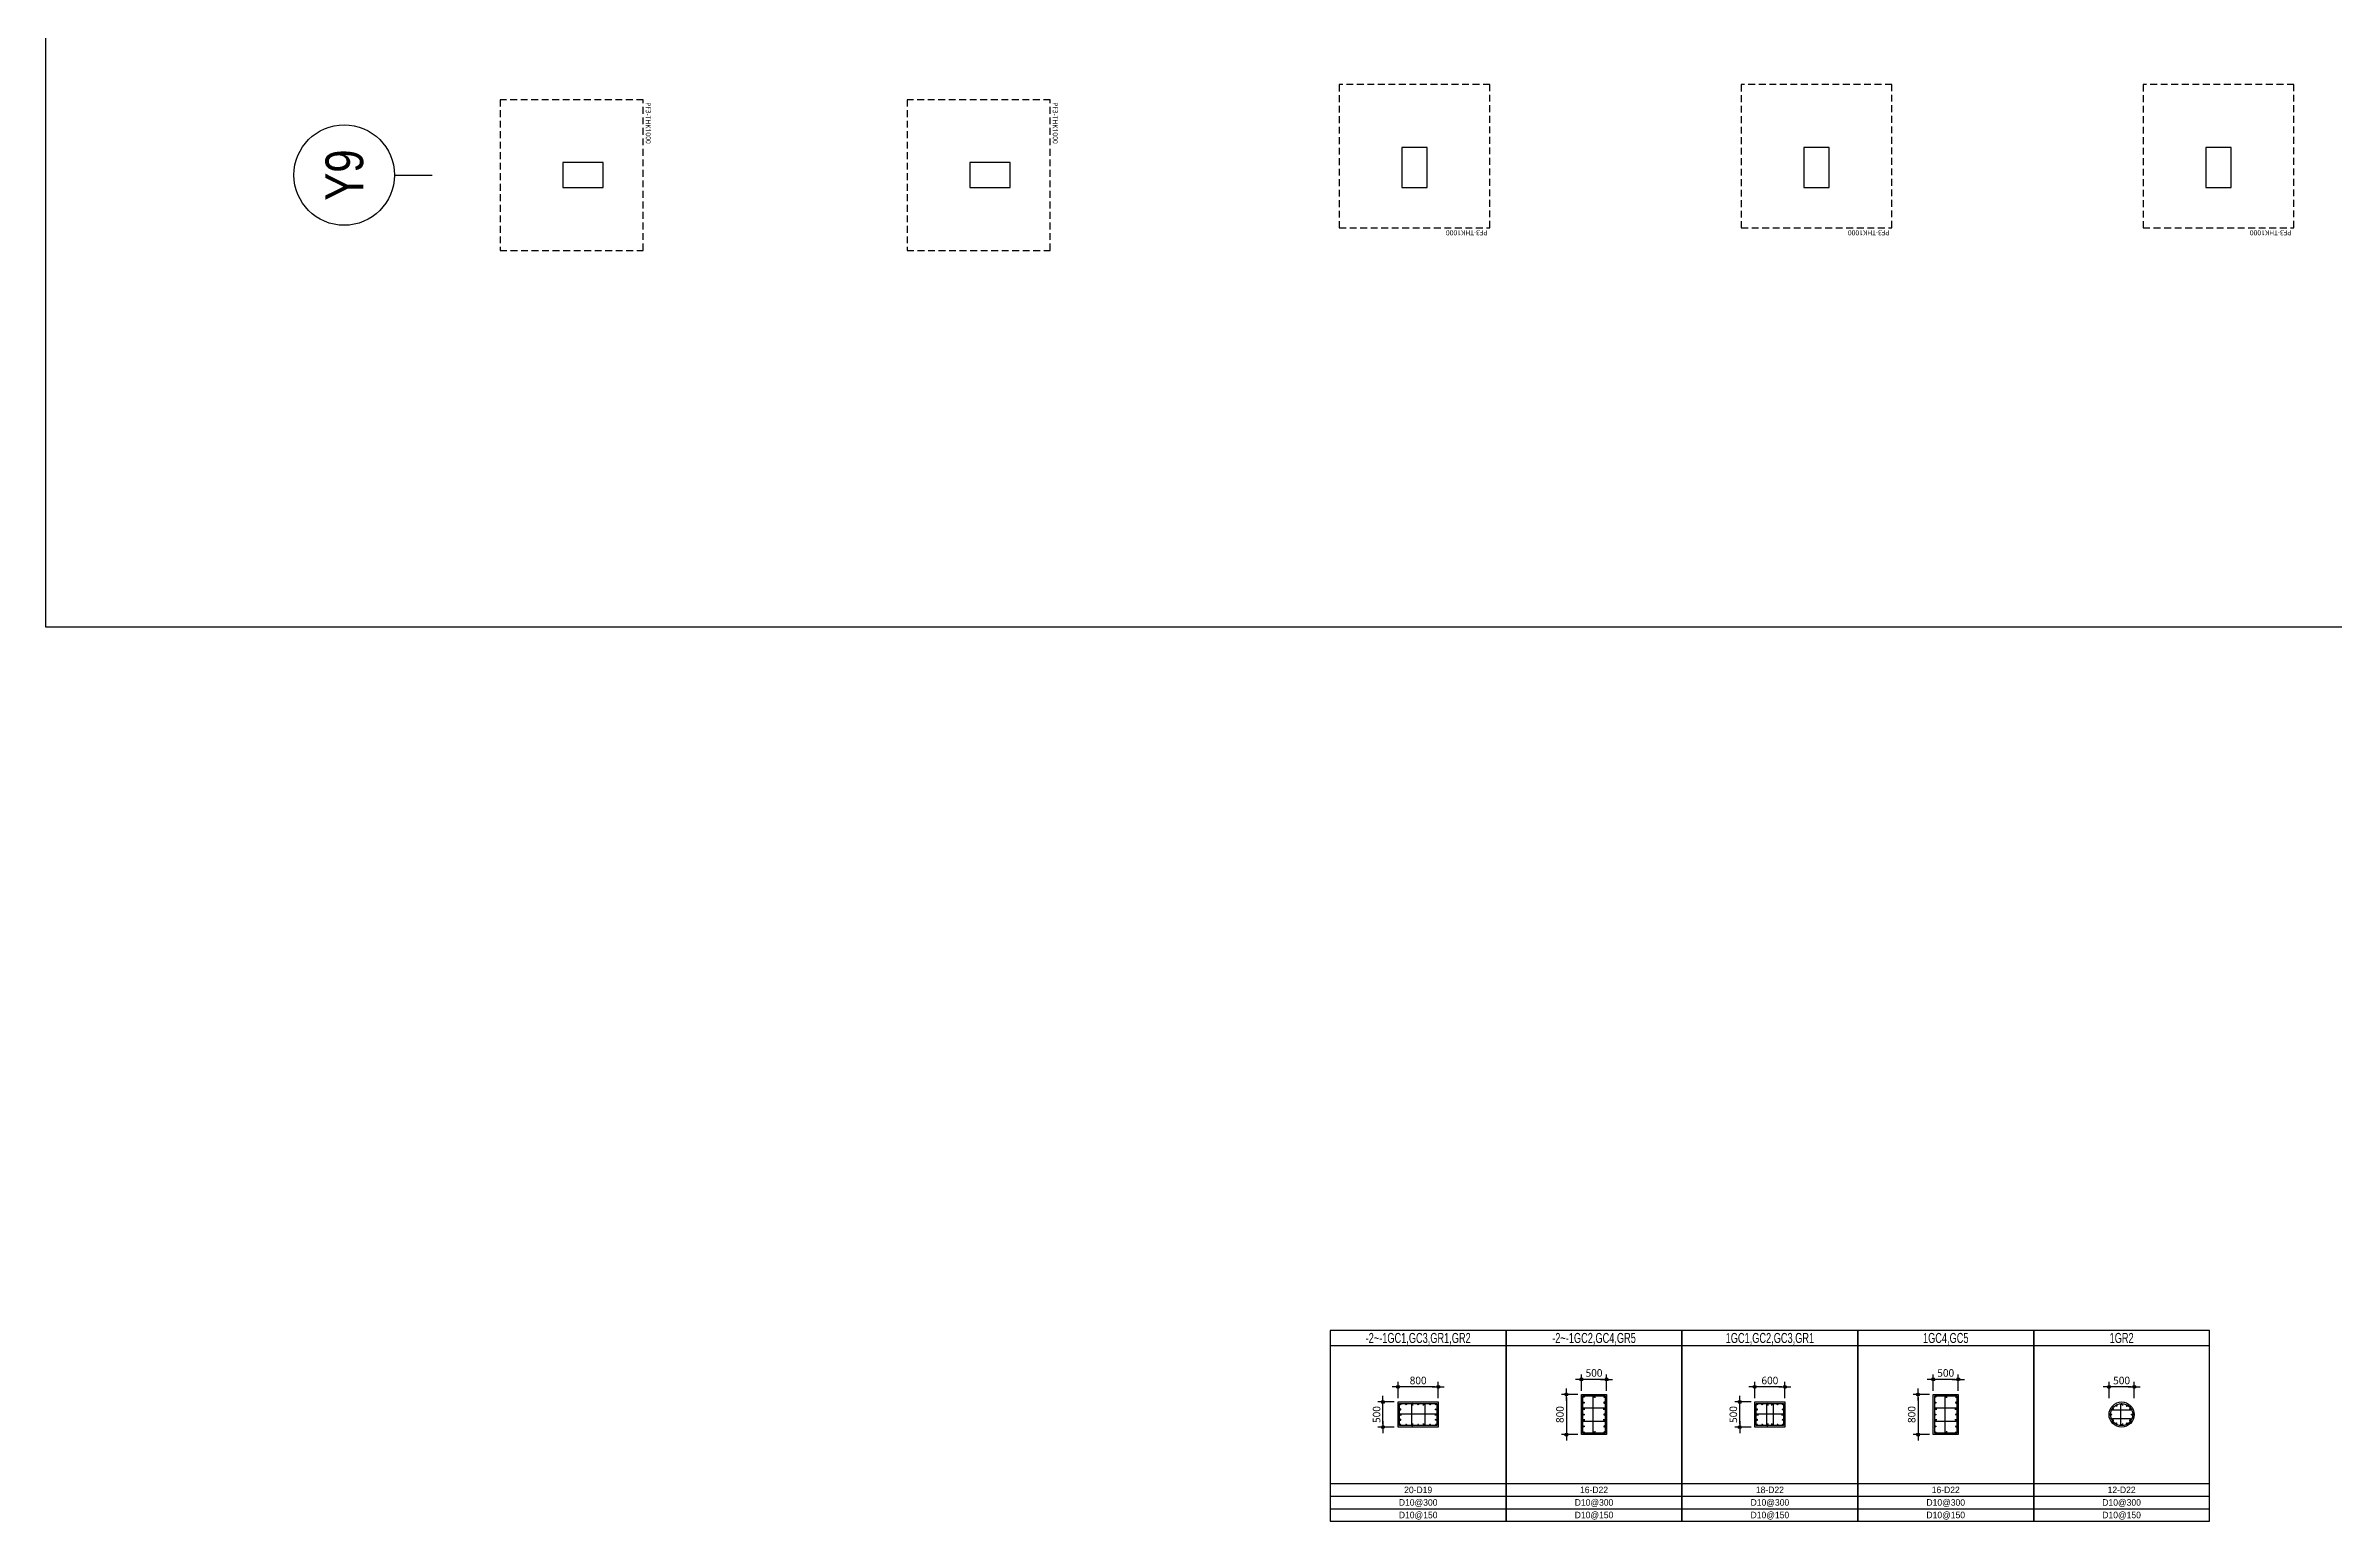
# Model space of a CAD drawing. Header units: millimetres. Extents: x 231380 to 990673, y -319231 to 132826.
# Drawn here: x 490777 to 536322, y -111619 to -82237 of the extents above; entities that cross this region are included whole.
import ezdxf
from ezdxf.enums import TextEntityAlignment as Align

# ---------------------------------------------------------------- set-up
doc = ezdxf.new("R2010")
doc.units = ezdxf.units.MM
doc.header["$LTSCALE"] = 91
doc.linetypes.add('XS-기초$0$HID', pattern=[2.3, 1.5, -0.8])
doc.layers.get('Defpoints').update_dxf_attribs({"color": 145})
for name, color, linetype in [('BAR', 2, 'Continuous'), ('BUB', 7, 'Continuous'), ('DIM', 7, 'Continuous'), ('EL4', 4, 'Continuous'), ('EL7', 7, 'Continuous'), ('EL8', 8, 'Continuous'), ('HOOP', 2, 'Continuous'), ('NAME-F', 6, 'Continuous'), ('XS-기초$0$MAT', 3, 'XS-기초$0$HID'), ('XS-기초$0$PILE-P', 4, 'XS-기초$0$HID'), ('XS-기초$0$WALL', 11, 'Continuous')]:
    doc.layers.add(name, color=color, linetype=linetype)
doc.layers.add('TEXT', color=3, linetype='Continuous', lineweight=9)
doc.layers.add('XS-기초$0$DEFPOINT', color=144, linetype='Continuous', plot=False)
doc.styles.add('XS-기초$0$맑은고딕', font='malgun.ttf')
doc.styles.add('돋음', font='Dotum.ttf')
doc.styles.add('맑은고딕', font='malgun.ttf')
doc.dimstyles.new('DIM_30', dxfattribs={"dimscale": 30, "dimtxt": 3, "dimasz": 1.2, "dimexe": 2, "dimexo": 1.5, "dimgap": 1, "dimtad": 1, "dimdec": 0, "dimdsep": 46, "dimtxsty": '맑은고딕', "dimblk1": 'DIMDOT', "dimblk2": 'DIMDOT', "dimsah": 1, "dimcen": 1, "dimdle": 2, "dimclrd": 7, "dimclre": 7, "dimclrt": 3, "dimadec": 0, "dimazin": 0, "dimtfac": 1, "dimtdec": 0, "dimtix": 1, "dimtmove": 2, "dimatfit": 3, "dimldrblk": 'DIMDOT', "dimfxl": 0, "dimtolj": 1, "dimarcsym": 0})

# ---------------------------------------------------------------- blocks, each defined once
blk = doc.blocks.new('XS-기초$0$PF3')
at = {"layer": 'XS-기초$0$MAT', "linetype": 'XS-기초$0$HID'}
blk.add_lwpolyline([(-1500, -1650), (1500, -1650), (1500, 1200), (-1500, 1200)], close=True, dxfattribs=at)
at = {"layer": 'XS-기초$0$DEFPOINT', "color": 1, "style": 'XS-기초$0$맑은고딕'}
blk.add_text('PF3-THK1000', height=100, dxfattribs=at).set_placement((-1450, 1300), align=Align.MIDDLE_LEFT)
blk = doc.blocks.new('BUB')
at = {"layer": 'BUB'}
blk.add_line((0, 1500), (0, 0), dxfattribs=at)
blk.add_circle((0, 3500), 2000, dxfattribs=at)
blk = doc.blocks.new('DIMDOT')
at = {"layer": 'DIM', "linetype": 'Continuous'}
blk.add_line((-2, 0), (2, 0), dxfattribs=at)
for radius in [0.5, 0.25]:
    blk.add_circle((0, 0), radius, dxfattribs=at)
blk = doc.blocks.new('*D69')
at = {"layer": 'Defpoints', "color": 0, "transparency": 16777216}
for p in [(507300, -134614), (507600, -134614), (507600, -135114)]:
    blk.add_point(p, dxfattribs=at)
at = {"layer": 'DIM', "color": 7, "lineweight": -2, "transparency": 16777216}
for p, q in [((507525, -134614), (507200, -134614)), ((507300, -135054), (507300, -134674)), ((507525, -135114), (507200, -135114))]:
    blk.add_line(p, q, dxfattribs=at)
at = {"layer": 'DIM', "color": 7, "lineweight": -2, "transparency": 16777216, "xscale": 60, "yscale": 60, "zscale": 60}
for p, rotation in [((507300, -134614), 90), ((507300, -135114), 270)]:
    blk.add_blockref('DIMDOT', p, dxfattribs=dict(at, rotation=rotation))
at = {"layer": 'DIM', "color": 3, "transparency": 16777216, "insert": (507173, -134864), "char_height": 150, "attachment_point": 5, "rotation": 90, "style": '맑은고딕'}
blk.add_mtext('\\A1;500', dxfattribs=at)
blk = doc.blocks.new('*D70')
at = {"layer": 'Defpoints', "color": 0, "transparency": 16777216}
for p in [(507600, -134314), (507600, -134614), (508400, -134614)]:
    blk.add_point(p, dxfattribs=at)
at = {"layer": 'DIM', "color": 7, "lineweight": -2, "transparency": 16777216}
for p, q in [((507600, -134539), (507600, -134214)), ((508340, -134314), (507660, -134314)), ((508400, -134539), (508400, -134214))]:
    blk.add_line(p, q, dxfattribs=at)
at = {"layer": 'DIM', "color": 7, "lineweight": -2, "transparency": 16777216, "xscale": 60, "yscale": 60, "zscale": 60, "rotation": 180}
blk.add_blockref('DIMDOT', (507600, -134314), dxfattribs=at)
at = {"layer": 'DIM', "color": 7, "lineweight": -2, "transparency": 16777216, "xscale": 60, "yscale": 60, "zscale": 60}
blk.add_blockref('DIMDOT', (508400, -134314), dxfattribs=at)
at = {"layer": 'DIM', "color": 3, "transparency": 16777216, "insert": (508000, -134187), "char_height": 150, "attachment_point": 5, "style": '맑은고딕'}
blk.add_mtext('\\A1;800', dxfattribs=at)
blk = doc.blocks.new('ST')
at = {"layer": 'BAR'}
blk.add_circle((0, 0), 14.5, dxfattribs=at)
blk = doc.blocks.new('BAR')
at = {"layer": 'BAR'}
blk.add_hatch(color=256, dxfattribs=at).paths.add_polyline_path([(0, -14.5, 1), (0, 14.5, 1)])
at = {"layer": 'BAR', "rotation": 180}
blk.add_blockref('ST', (0, 0), dxfattribs=at)
blk = doc.blocks.new('보')
at = {"layer": 'EL7'}
for p, q in [((0, -300), (3500, -300)), ((0, -3050), (3500, -3050))]:
    blk.add_line(p, q, dxfattribs=at)
blk.add_lwpolyline([(0, 0), (0, -3800), (3500, -3800), (3500, 0)], close=True, dxfattribs=at)
at = {"layer": 'EL8'}
for p, q in [((0, -3300), (3500, -3300)), ((0, -3550), (3500, -3550))]:
    blk.add_line(p, q, dxfattribs=at)
blk = doc.blocks.new('*D71')
at = {"layer": 'Defpoints', "color": 0, "transparency": 16777216}
for p in [(511250, -140364), (510950, -141164), (511250, -141164)]:
    blk.add_point(p, dxfattribs=at)
at = {"layer": 'DIM', "color": 7, "lineweight": -2, "transparency": 16777216}
for p, q in [((511175, -140364), (510850, -140364)), ((510950, -140424), (510950, -141104)), ((511175, -141164), (510850, -141164))]:
    blk.add_line(p, q, dxfattribs=at)
at = {"layer": 'DIM', "color": 7, "lineweight": -2, "transparency": 16777216, "xscale": 60, "yscale": 60, "zscale": 60}
for p, rotation in [((510950, -140364), 90), ((510950, -141164), 270)]:
    blk.add_blockref('DIMDOT', p, dxfattribs=dict(at, rotation=rotation))
at = {"layer": 'DIM', "color": 3, "transparency": 16777216, "insert": (510823, -140764), "char_height": 150, "attachment_point": 5, "rotation": 90, "style": '맑은고딕'}
blk.add_mtext('\\A1;800', dxfattribs=at)
blk = doc.blocks.new('*D114')
at = {"layer": 'Defpoints', "color": 0, "transparency": 16777216}
for p in [(511250, -140064), (511250, -140364), (511750, -140364)]:
    blk.add_point(p, dxfattribs=at)
at = {"layer": 'DIM', "color": 7, "lineweight": -2, "transparency": 16777216}
for p, q in [((511250, -140289), (511250, -139964)), ((511690, -140064), (511310, -140064)), ((511750, -140289), (511750, -139964))]:
    blk.add_line(p, q, dxfattribs=at)
at = {"layer": 'DIM', "color": 7, "lineweight": -2, "transparency": 16777216, "xscale": 60, "yscale": 60, "zscale": 60, "rotation": 180}
blk.add_blockref('DIMDOT', (511250, -140064), dxfattribs=at)
at = {"layer": 'DIM', "color": 7, "lineweight": -2, "transparency": 16777216, "xscale": 60, "yscale": 60, "zscale": 60}
blk.add_blockref('DIMDOT', (511750, -140064), dxfattribs=at)
at = {"layer": 'DIM', "color": 3, "transparency": 16777216, "insert": (511500, -139937), "char_height": 150, "attachment_point": 5, "style": '맑은고딕'}
blk.add_mtext('\\A1;500', dxfattribs=at)
blk = doc.blocks.new('*D115')
at = {"layer": 'Defpoints', "color": 0, "transparency": 16777216}
for p in [(514400, -134614), (514700, -134614), (514700, -135114)]:
    blk.add_point(p, dxfattribs=at)
at = {"layer": 'DIM', "color": 7, "lineweight": -2, "transparency": 16777216}
for p, q in [((514625, -134614), (514300, -134614)), ((514400, -135054), (514400, -134674)), ((514625, -135114), (514300, -135114))]:
    blk.add_line(p, q, dxfattribs=at)
at = {"layer": 'DIM', "color": 7, "lineweight": -2, "transparency": 16777216, "xscale": 60, "yscale": 60, "zscale": 60}
for p, rotation in [((514400, -134614), 90), ((514400, -135114), 270)]:
    blk.add_blockref('DIMDOT', p, dxfattribs=dict(at, rotation=rotation))
at = {"layer": 'DIM', "color": 3, "transparency": 16777216, "insert": (514273, -134864), "char_height": 150, "attachment_point": 5, "rotation": 90, "style": '맑은고딕'}
blk.add_mtext('\\A1;500', dxfattribs=at)
blk = doc.blocks.new('*D116')
at = {"layer": 'Defpoints', "color": 0, "transparency": 16777216}
for p in [(514700, -134314), (514700, -134614), (515300, -134614)]:
    blk.add_point(p, dxfattribs=at)
at = {"layer": 'DIM', "color": 7, "lineweight": -2, "transparency": 16777216}
for p, q in [((514700, -134539), (514700, -134214)), ((515240, -134314), (514760, -134314)), ((515300, -134539), (515300, -134214))]:
    blk.add_line(p, q, dxfattribs=at)
at = {"layer": 'DIM', "color": 7, "lineweight": -2, "transparency": 16777216, "xscale": 60, "yscale": 60, "zscale": 60, "rotation": 180}
blk.add_blockref('DIMDOT', (514700, -134314), dxfattribs=at)
at = {"layer": 'DIM', "color": 7, "lineweight": -2, "transparency": 16777216, "xscale": 60, "yscale": 60, "zscale": 60}
blk.add_blockref('DIMDOT', (515300, -134314), dxfattribs=at)
at = {"layer": 'DIM', "color": 3, "transparency": 16777216, "insert": (515000, -134187), "char_height": 150, "attachment_point": 5, "style": '맑은고딕'}
blk.add_mtext('\\A1;600', dxfattribs=at)
blk = doc.blocks.new('*D117')
at = {"layer": 'Defpoints', "color": 0, "transparency": 16777216}
for p in [(518250, -140364), (517950, -141164), (518250, -141164)]:
    blk.add_point(p, dxfattribs=at)
at = {"layer": 'DIM', "color": 7, "lineweight": -2, "transparency": 16777216}
for p, q in [((518175, -140364), (517850, -140364)), ((517950, -140424), (517950, -141104)), ((518175, -141164), (517850, -141164))]:
    blk.add_line(p, q, dxfattribs=at)
at = {"layer": 'DIM', "color": 7, "lineweight": -2, "transparency": 16777216, "xscale": 60, "yscale": 60, "zscale": 60}
for p, rotation in [((517950, -140364), 90), ((517950, -141164), 270)]:
    blk.add_blockref('DIMDOT', p, dxfattribs=dict(at, rotation=rotation))
at = {"layer": 'DIM', "color": 3, "transparency": 16777216, "insert": (517823, -140764), "char_height": 150, "attachment_point": 5, "rotation": 90, "style": '맑은고딕'}
blk.add_mtext('\\A1;800', dxfattribs=at)
blk = doc.blocks.new('*D118')
at = {"layer": 'Defpoints', "color": 0, "transparency": 16777216}
for p in [(518250, -140064), (518250, -140364), (518750, -140364)]:
    blk.add_point(p, dxfattribs=at)
at = {"layer": 'DIM', "color": 7, "lineweight": -2, "transparency": 16777216}
for p, q in [((518250, -140289), (518250, -139964)), ((518690, -140064), (518310, -140064)), ((518750, -140289), (518750, -139964))]:
    blk.add_line(p, q, dxfattribs=at)
at = {"layer": 'DIM', "color": 7, "lineweight": -2, "transparency": 16777216, "xscale": 60, "yscale": 60, "zscale": 60, "rotation": 180}
blk.add_blockref('DIMDOT', (518250, -140064), dxfattribs=at)
at = {"layer": 'DIM', "color": 7, "lineweight": -2, "transparency": 16777216, "xscale": 60, "yscale": 60, "zscale": 60}
blk.add_blockref('DIMDOT', (518750, -140064), dxfattribs=at)
at = {"layer": 'DIM', "color": 3, "transparency": 16777216, "insert": (518500, -139937), "char_height": 150, "attachment_point": 5, "style": '맑은고딕'}
blk.add_mtext('\\A1;500', dxfattribs=at)
blk = doc.blocks.new('*D119')
at = {"layer": 'Defpoints', "color": 0, "transparency": 16777216}
for p in [(521750, -134314), (521750, -134614), (522250, -134614)]:
    blk.add_point(p, dxfattribs=at)
at = {"layer": 'DIM', "color": 7, "lineweight": -2, "transparency": 16777216}
for p, q in [((521750, -134539), (521750, -134214)), ((522190, -134314), (521810, -134314)), ((522250, -134539), (522250, -134214))]:
    blk.add_line(p, q, dxfattribs=at)
at = {"layer": 'DIM', "color": 7, "lineweight": -2, "transparency": 16777216, "xscale": 60, "yscale": 60, "zscale": 60, "rotation": 180}
blk.add_blockref('DIMDOT', (521750, -134314), dxfattribs=at)
at = {"layer": 'DIM', "color": 7, "lineweight": -2, "transparency": 16777216, "xscale": 60, "yscale": 60, "zscale": 60}
blk.add_blockref('DIMDOT', (522250, -134314), dxfattribs=at)
at = {"layer": 'DIM', "color": 3, "transparency": 16777216, "insert": (522000, -134187), "char_height": 150, "attachment_point": 5, "style": '맑은고딕'}
blk.add_mtext('\\A1;500', dxfattribs=at)
blk = doc.blocks.new('sdhsths')
at = {"layer": 'BAR'}
blk.add_lwpolyline([(2120, 1905), (1380, 1905), (1380, 2345), (2120, 2345)], close=True, dxfattribs=at)
at = {"layer": 'EL4'}
blk.add_lwpolyline([(1350, 1875), (1350, 2375), (2150, 2375), (2150, 1875)], close=True, dxfattribs=at)
at = {"layer": 'HOOP'}
for points in [[(1646.7, 2305), (1646.7, 2330, 1), (1616.7, 2330), (1616.7, 1920, 1), (1646.7, 1920), (1646.7, 1945)], [(1853.3, 2305), (1853.3, 2330, -1), (1883.3, 2330), (1883.3, 1920, -1), (1853.3, 1920), (1853.3, 1945)], [(1420, 2110), (1395, 2110, -1), (1395, 2140), (2105, 2140, -1), (2105, 2110), (2080, 2110)]]:
    blk.add_lwpolyline(points, format="xyb", dxfattribs=at)
at = {"layer": 'BAR', "xscale": 0.6666666666666666, "yscale": 0.6666666666666666, "zscale": 0.6666666666666666, "rotation": 180}
for p in [(1395, 2330), (1513.3, 2330), (1631.7, 2330), (1750, 2330), (1868.3, 2330), (1986.7, 2330), (2105, 2330)]:
    blk.add_blockref('BAR', p, dxfattribs=at)
at = {"layer": 'BAR', "yscale": 0.6666666666666666, "zscale": 0.6666666666666666}
for p, xscale in [((1395, 2227.5), -0.6666666666666666), ((1395, 2125), -0.6666666666666666), ((1395, 2022.5), -0.6666666666666666), ((1395, 1920), -0.6666666666666666), ((1513.3, 1920), -0.6666666666666666), ((1631.7, 1920), -0.6666666666666666), ((1750, 1920), -0.6666666666666666), ((1868.3, 1920), -0.6666666666666666), ((1986.7, 1920), -0.6666666666666666), ((2105, 2227.5), 0.6666666666666666), ((2105, 2125), 0.6666666666666666), ((2105, 2022.5), 0.6666666666666666), ((2105, 1920), -0.6666666666666666)]:
    blk.add_blockref('BAR', p, dxfattribs=dict(at, xscale=xscale))
at = {"layer": 'EL7'}
blk.add_blockref('보', (0, 3800), dxfattribs=at)
at = {"layer": 'TEXT', "color": 6, "style": '돋음', "width": 0.7}
blk.add_text('-2~-1GC1,GC3,GR1,GR2', height=200, dxfattribs=at).set_placement((1750, 3650), align=Align.MIDDLE_CENTER)
at = {"layer": 'TEXT', "style": '돋음'}
for s, p in [('20-D19', (1750, 625)), ('D10@300', (1750, 375)), ('D10@150', (1750, 125))]:
    blk.add_text(s, height=130, dxfattribs=at).set_placement(p, align=Align.MIDDLE_CENTER)
at = {"layer": 'DIM'}
dim = blk.add_linear_dim(base=(1350, 2675), p1=(2150, 2375), p2=(1350, 2375), dimstyle='DIM_30', override={"dimscale": 50}, dxfattribs=at)
dim.commit()
dim.dimension.update_dxf_attribs({"geometry": '*D70', "text_midpoint": (1750, 2802.5), "insert": (-506250.1, 136989.4)})
dim = blk.add_linear_dim(base=(1050, 2375), p1=(1350, 1875), p2=(1350, 2375), angle=270, dimstyle='DIM_30', override={"dimscale": 50}, dxfattribs=at)
dim.commit()
dim.dimension.update_dxf_attribs({"geometry": '*D69', "text_midpoint": (922.5, 2125), "insert": (-506250.1, 136989.4)})
blk = doc.blocks.new('zsgwgaegsdths')
at = {"layer": 'BAR'}
blk.add_lwpolyline([(1970, 2495), (1970, 1755), (1530, 1755), (1530, 2495)], close=True, dxfattribs=at)
at = {"layer": 'EL4'}
blk.add_lwpolyline([(2000, 1725), (1500, 1725), (1500, 2525), (2000, 2525)], close=True, dxfattribs=at)
at = {"layer": 'HOOP'}
for points in [[(1765, 1795), (1765, 1770, -1), (1735, 1770), (1735, 2480, -1), (1765, 2480), (1765, 2455)], [(1570, 2228.3), (1545, 2228.3, -1), (1545, 2258.3), (1955, 2258.3, -1), (1955, 2228.3), (1930, 2228.3)], [(1570, 2021.7), (1545, 2021.7, 1), (1545, 1991.7), (1955, 1991.7, 1), (1955, 2021.7), (1930, 2021.7)]]:
    blk.add_lwpolyline(points, format="xyb", dxfattribs=at)
at = {"layer": 'BAR', "yscale": 0.6666666666666666, "zscale": 0.6666666666666666}
for p, xscale, rotation in [((1545, 2480), 0.6666666666666666, 270), ((1545, 2361.7), 0.6666666666666666, 270), ((1750, 2480), 0.6666666666666666, 90), ((1955, 2480), -0.6666666666666666, 90), ((1955, 2361.7), -0.6666666666666666, 90), ((1545, 2243.3), 0.6666666666666666, 270), ((1545, 2125), 0.6666666666666666, 270), ((1545, 2006.7), 0.6666666666666666, 270), ((1545, 1888.3), 0.6666666666666666, 270), ((1955, 2243.3), -0.6666666666666666, 90), ((1955, 2125), -0.6666666666666666, 90), ((1955, 2006.7), -0.6666666666666666, 90), ((1955, 1888.3), -0.6666666666666666, 90), ((1545, 1770), 0.6666666666666666, 270), ((1750, 1770), -0.6666666666666666, 90), ((1955, 1770), -0.6666666666666666, 90)]:
    blk.add_blockref('BAR', p, dxfattribs=dict(at, xscale=xscale, rotation=rotation))
at = {"layer": 'EL7'}
blk.add_blockref('보', (0, 3800), dxfattribs=at)
at = {"layer": 'TEXT', "color": 6, "style": '돋음', "width": 0.7}
blk.add_text('-2~-1GC2,GC4,GR5', height=200, dxfattribs=at).set_placement((1750, 3650), align=Align.MIDDLE_CENTER)
at = {"layer": 'TEXT', "style": '돋음'}
for s, p in [('16-D22', (1750, 625)), ('D10@300', (1750, 375)), ('D10@150', (1750, 125))]:
    blk.add_text(s, height=130, dxfattribs=at).set_placement(p, align=Align.MIDDLE_CENTER)
at = {"layer": 'DIM'}
dim = blk.add_linear_dim(base=(1500, 2825), p1=(2000, 2525), p2=(1500, 2525), dimstyle='DIM_30', override={"dimscale": 50}, dxfattribs=at)
dim.commit()
dim.dimension.update_dxf_attribs({"geometry": '*D114', "text_midpoint": (1750, 2952.5), "insert": (-509750.1, 142889.3)})
dim = blk.add_linear_dim(base=(1200, 1725), p1=(1500, 2525), p2=(1500, 1725), angle=90, dimstyle='DIM_30', override={"dimscale": 50}, dxfattribs=at)
dim.commit()
dim.dimension.update_dxf_attribs({"geometry": '*D71', "text_midpoint": (1072.5, 2125), "insert": (-509750.1, 142889.3)})
blk = doc.blocks.new('dfhwthseta')
at = {"layer": 'BAR'}
blk.add_lwpolyline([(2020, 1905), (1480, 1905), (1480, 2345), (2020, 2345)], close=True, dxfattribs=at)
at = {"layer": 'EL4'}
blk.add_lwpolyline([(1450, 1875), (1450, 2375), (2050, 2375), (2050, 1875)], close=True, dxfattribs=at)
at = {"layer": 'HOOP'}
for points in [[(1714, 2305), (1714, 2330, 1), (1684, 2330), (1684, 1920, 1), (1714, 1920), (1714, 1945)], [(1786, 2305), (1786, 2330, -1), (1816, 2330), (1816, 1920, -1), (1786, 1920), (1786, 1945)], [(1520, 2110), (1495, 2110, -1), (1495, 2140), (2005, 2140, -1), (2005, 2110), (1980, 2110)]]:
    blk.add_lwpolyline(points, format="xyb", dxfattribs=at)
at = {"layer": 'BAR', "xscale": 0.6666666666666666, "yscale": 0.6666666666666666, "zscale": 0.6666666666666666, "rotation": 180}
for p in [(1495, 2330), (1597, 2330), (1699, 2330), (1801, 2330), (1903, 2330), (2005, 2330)]:
    blk.add_blockref('BAR', p, dxfattribs=at)
at = {"layer": 'BAR', "yscale": 0.6666666666666666, "zscale": 0.6666666666666666}
for p, xscale in [((1495, 2227.5), -0.6666666666666666), ((1495, 2125), -0.6666666666666666), ((1495, 2022.5), -0.6666666666666666), ((1495, 1920), -0.6666666666666666), ((1597, 1920), -0.6666666666666666), ((1699, 1920), -0.6666666666666666), ((1801, 1920), -0.6666666666666666), ((1903, 1920), -0.6666666666666666), ((2005, 2227.5), 0.6666666666666666), ((2005, 2125), 0.6666666666666666), ((2005, 2022.5), 0.6666666666666666), ((2005, 1920), -0.6666666666666666)]:
    blk.add_blockref('BAR', p, dxfattribs=dict(at, xscale=xscale))
at = {"layer": 'EL7'}
blk.add_blockref('보', (0, 3800), dxfattribs=at)
at = {"layer": 'TEXT', "color": 6, "style": '돋음', "width": 0.7}
blk.add_text('1GC1,GC2,GC3,GR1', height=200, dxfattribs=at).set_placement((1750, 3650), align=Align.MIDDLE_CENTER)
at = {"layer": 'TEXT', "style": '돋음'}
for s, p in [('18-D22', (1750, 625)), ('D10@300', (1750, 375)), ('D10@150', (1750, 125))]:
    blk.add_text(s, height=130, dxfattribs=at).set_placement(p, align=Align.MIDDLE_CENTER)
at = {"layer": 'DIM'}
dim = blk.add_linear_dim(base=(1450, 2675), p1=(2050, 2375), p2=(1450, 2375), dimstyle='DIM_30', override={"dimscale": 50}, dxfattribs=at)
dim.commit()
dim.dimension.update_dxf_attribs({"geometry": '*D116', "text_midpoint": (1750, 2802.5), "insert": (-513250.1, 136989.4)})
dim = blk.add_linear_dim(base=(1150, 2375), p1=(1450, 1875), p2=(1450, 2375), angle=270, dimstyle='DIM_30', override={"dimscale": 50}, dxfattribs=at)
dim.commit()
dim.dimension.update_dxf_attribs({"geometry": '*D115', "text_midpoint": (1022.5, 2125), "insert": (-513250.1, 136989.4)})
blk = doc.blocks.new('Sddhsrjhsrase')
at = {"layer": 'BAR'}
blk.add_lwpolyline([(1970, 2495), (1970, 1755), (1530, 1755), (1530, 2495)], close=True, dxfattribs=at)
at = {"layer": 'EL4'}
blk.add_lwpolyline([(2000, 1725), (1500, 1725), (1500, 2525), (2000, 2525)], close=True, dxfattribs=at)
at = {"layer": 'HOOP'}
for points in [[(1765, 1795), (1765, 1770, -1), (1735, 1770), (1735, 2480, -1), (1765, 2480), (1765, 2455)], [(1570, 2228.3), (1545, 2228.3, -1), (1545, 2258.3), (1955, 2258.3, -1), (1955, 2228.3), (1930, 2228.3)], [(1570, 2021.7), (1545, 2021.7, 1), (1545, 1991.7), (1955, 1991.7, 1), (1955, 2021.7), (1930, 2021.7)]]:
    blk.add_lwpolyline(points, format="xyb", dxfattribs=at)
at = {"layer": 'BAR', "yscale": 0.6666666666666666, "zscale": 0.6666666666666666}
for p, xscale, rotation in [((1545, 2480), 0.6666666666666666, 270), ((1545, 2361.7), 0.6666666666666666, 270), ((1750, 2480), 0.6666666666666666, 90), ((1955, 2480), -0.6666666666666666, 90), ((1955, 2361.7), -0.6666666666666666, 90), ((1545, 2243.3), 0.6666666666666666, 270), ((1545, 2125), 0.6666666666666666, 270), ((1545, 2006.7), 0.6666666666666666, 270), ((1545, 1888.3), 0.6666666666666666, 270), ((1955, 2243.3), -0.6666666666666666, 90), ((1955, 2125), -0.6666666666666666, 90), ((1955, 2006.7), -0.6666666666666666, 90), ((1955, 1888.3), -0.6666666666666666, 90), ((1545, 1770), 0.6666666666666666, 270), ((1750, 1770), -0.6666666666666666, 90), ((1955, 1770), -0.6666666666666666, 90)]:
    blk.add_blockref('BAR', p, dxfattribs=dict(at, xscale=xscale, rotation=rotation))
at = {"layer": 'EL7'}
blk.add_blockref('보', (0, 3800), dxfattribs=at)
at = {"layer": 'TEXT', "color": 6, "style": '돋음', "width": 0.7}
blk.add_text('1GC4,GC5', height=200, dxfattribs=at).set_placement((1750, 3650), align=Align.MIDDLE_CENTER)
at = {"layer": 'TEXT', "style": '돋음'}
for s, p in [('16-D22', (1750, 625)), ('D10@300', (1750, 375)), ('D10@150', (1750, 125))]:
    blk.add_text(s, height=130, dxfattribs=at).set_placement(p, align=Align.MIDDLE_CENTER)
at = {"layer": 'DIM'}
dim = blk.add_linear_dim(base=(1500, 2825), p1=(2000, 2525), p2=(1500, 2525), dimstyle='DIM_30', override={"dimscale": 50}, dxfattribs=at)
dim.commit()
dim.dimension.update_dxf_attribs({"geometry": '*D118', "text_midpoint": (1750, 2952.5), "insert": (-516750.1, 142889.3)})
dim = blk.add_linear_dim(base=(1200, 1725), p1=(1500, 2525), p2=(1500, 1725), angle=90, dimstyle='DIM_30', override={"dimscale": 50}, dxfattribs=at)
dim.commit()
dim.dimension.update_dxf_attribs({"geometry": '*D117', "text_midpoint": (1072.5, 2125), "insert": (-516750.1, 142889.3)})
blk = doc.blocks.new('sthrfjhsrh')
at = {"layer": 'BAR'}
blk.add_circle((1750, 2125), 220, dxfattribs=at)
at = {"layer": 'EL4'}
blk.add_circle((1750, 2125), 250, dxfattribs=at)
at = {"layer": 'HOOP'}
for points in [[(1765, 1945), (1765, 1920, -1), (1735, 1920), (1735, 2330, -1), (1765, 2330), (1765, 2305)], [(1903.2, 2241.3), (1928.2, 2241.3, -1), (1928.2, 2211.3), (1571.8, 2211.3, -1), (1571.8, 2241.3), (1596.8, 2241.3)], [(1903.2, 2008.7), (1928.2, 2008.7, 1), (1928.2, 2038.7), (1571.8, 2038.7, 1), (1571.8, 2008.7), (1596.8, 2008.7)]]:
    blk.add_lwpolyline(points, format="xyb", dxfattribs=at)
at = {"layer": 'BAR', "yscale": 0.6666666666666666, "zscale": 0.6666666666666666}
for p, xscale, rotation in [((1646.8, 2302), 0.6666666666666666, 90), ((1750, 2330), 0.6666666666666666, 90), ((1853.2, 2302), -0.6666666666666666, 270.0000000000055), ((1545, 2125), 0.6666666666666666, 90), ((1571.8, 2226.3), 0.6666666666666666, 90), ((1571.8, 2023.7), -0.6666666666666666, 90.00000000001127), ((1646.8, 1948), -0.6666666666666666, 90.00000000001127), ((1750, 1920), 0.6666666666666666, 90), ((1853.2, 1948), 0.6666666666666666, 270.0000000000058), ((1928.2, 2226.3), -0.6666666666666666, 270.0000000000055), ((1928.2, 2023.7), 0.6666666666666666, 270.0000000000058), ((1955, 2125), 0.6666666666666666, 90)]:
    blk.add_blockref('BAR', p, dxfattribs=dict(at, xscale=xscale, rotation=rotation))
at = {"layer": 'EL7'}
blk.add_blockref('보', (0, 3800), dxfattribs=at)
at = {"layer": 'TEXT', "color": 6, "style": '돋음', "width": 0.7}
blk.add_text('1GR2', height=200, dxfattribs=at).set_placement((1750, 3650), align=Align.MIDDLE_CENTER)
at = {"layer": 'TEXT', "style": '돋음'}
for s, p in [('12-D22', (1750, 625)), ('D10@300', (1750, 375)), ('D10@150', (1750, 125))]:
    blk.add_text(s, height=130, dxfattribs=at).set_placement(p, align=Align.MIDDLE_CENTER)
at = {"layer": 'DIM'}
dim = blk.add_linear_dim(base=(1500, 2675), p1=(2000, 2375), p2=(1500, 2375), dimstyle='DIM_30', override={"dimscale": 50}, dxfattribs=at)
dim.commit()
dim.dimension.update_dxf_attribs({"geometry": '*D119', "text_midpoint": (1750, 2802.5), "insert": (-520250.1, 136989.4)})

msp = doc.modelspace()

# ---------------------------------------------------------------- linework, layer by layer
at = {"layer": 'NAME-F'}
msp.add_lwpolyline([(571115.2, -93815.9), (490777.1, -93815.9), (490777.1, -14209.3), (571115.2, -14209.3)], close=True, dxfattribs=at)
at = {"layer": 'XS-기초$0$WALL', "color": 5}
for p, q in [((501068.7, -84561.9), (501068.7, -85061.9)), ((501868.7, -84561.9), (501068.7, -84561.9)), ((501868.7, -85061.9), (501868.7, -84561.9)), ((509168.7, -84561.9), (509168.7, -85061.9)), ((509968.7, -84561.9), (509168.7, -84561.9)), ((509968.7, -85061.9), (509968.7, -84561.9)), ((518268.7, -84261.9), (517768.7, -84261.9)), ((517768.7, -84261.9), (517768.7, -85061.9)), ((518268.7, -85061.9), (518268.7, -84261.9)), ((526268.7, -84261.9), (525768.7, -84261.9)), ((525768.7, -84261.9), (525768.7, -85061.9)), ((526268.7, -85061.9), (526268.7, -84261.9)), ((534268.7, -84261.9), (533768.7, -84261.9)), ((533768.7, -84261.9), (533768.7, -85061.9)), ((534268.7, -85061.9), (534268.7, -84261.9)), ((501068.7, -85061.9), (501868.7, -85061.9)), ((509168.7, -85061.9), (509968.7, -85061.9)), ((517768.7, -85061.9), (518268.7, -85061.9)), ((525768.7, -85061.9), (526268.7, -85061.9)), ((533768.7, -85061.9), (534268.7, -85061.9))]:
    msp.add_line(p, q, dxfattribs=at)

# ---------------------------------------------------------------- block references
at = {"layer": 'BUB', "xscale": 0.5, "yscale": 0.5, "zscale": 0.5, "rotation": 89.99999999999984}
msp.add_blockref('BUB', (498466.3, -84811.9), dxfattribs=at)
at = {"layer": 'DIM'}
for name, p in [('sdhsths', (516340.7, -111619.3)), ('zsgwgaegsdths', (519840.7, -111619.3)), ('dfhwthseta', (523340.7, -111619.3)), ('Sddhsrjhsrase', (526840.7, -111619.3)), ('sthrfjhsrh', (530340.7, -111619.3))]:
    msp.add_blockref(name, p, dxfattribs=at)
at = {"layer": 'XS-기초$0$PILE-P'}
for p, rotation in [((501468.7, -84811.9), 270), ((509568.7, -84811.9), 270), ((518018.7, -84661.9), 180), ((526018.7, -84661.9), 180), ((534018.7, -84661.9), 180)]:
    msp.add_blockref('XS-기초$0$PF3', p, dxfattribs=dict(at, rotation=rotation))

# ---------------------------------------------------------------- texts
at = {"layer": 'TEXT', "style": '돋음', "width": 0.85}
msp.add_text('Y9', height=750, rotation=90, dxfattribs=at).set_placement((496719.3, -84811.9), align=Align.MIDDLE_CENTER)

doc.saveas('drawing.dxf')
